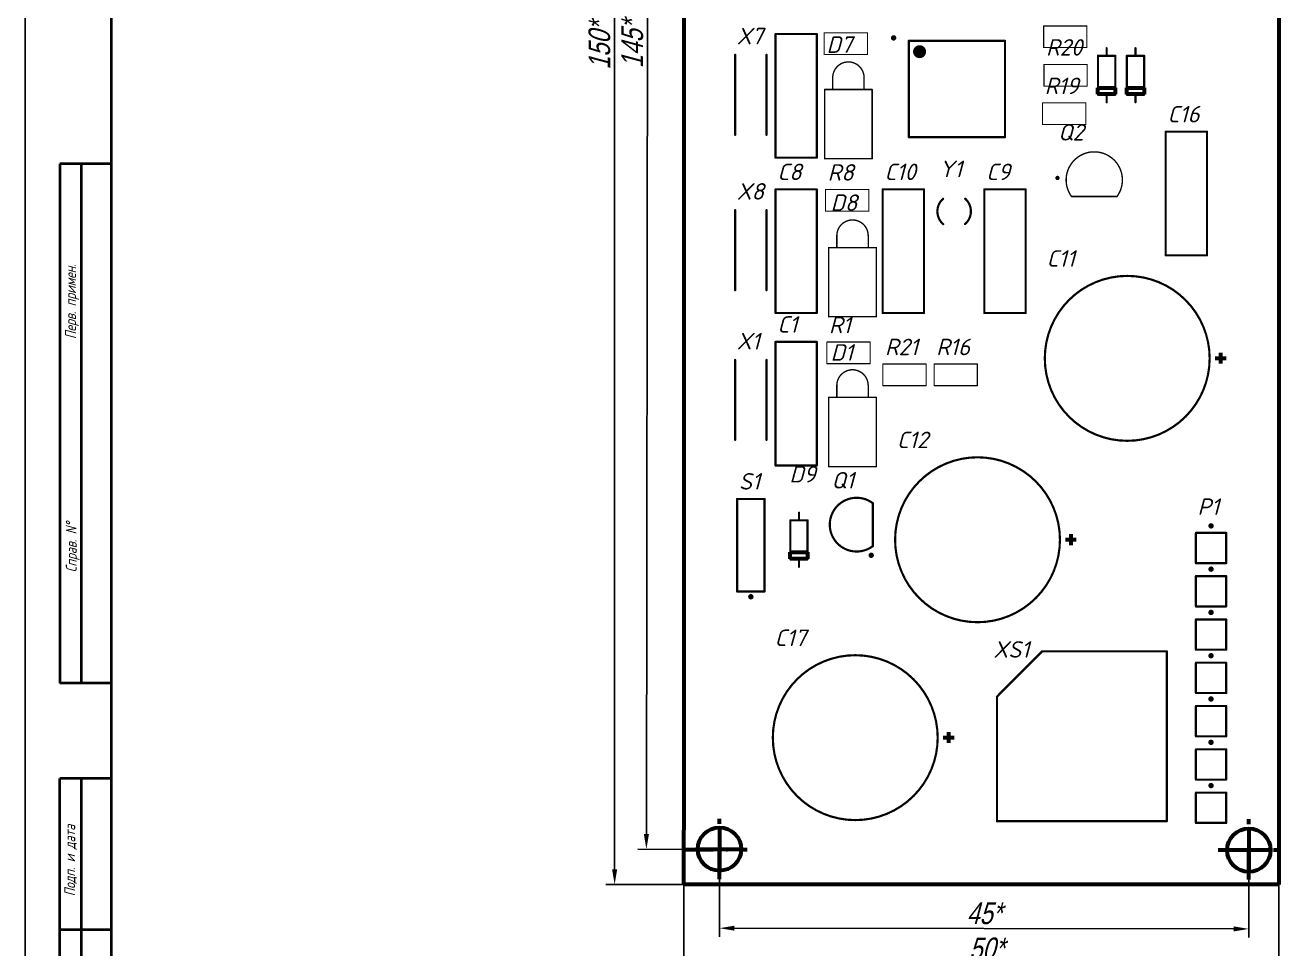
# Model space of a CAD drawing. Header units: millimetres. Extents: x 0 to 8800, y -367 to 2333.
# Drawn here: x 7093.9 to 7384.2, y 1849.2 to 2062.6 of the extents above; entities that cross this region are included whole.
import ezdxf

# ---------------------------------------------------------------- set-up
doc = ezdxf.new("R2010")
doc.units = ezdxf.units.MM
doc.header["$LTSCALE"] = 0.5
doc.linetypes.add('штрихпунктирная', pattern=[25.4, 12.7, -6.35, 0, -6.35])
doc.layers.get('0').update_dxf_attribs({"lineweight": 60})
doc.layers.get('Defpoints').update_dxf_attribs({"color": 5})
doc.layers.add('3-размеры', color=6, linetype='Continuous')
doc.layers.add('KONTUR', color=7, linetype='Continuous')
doc.layers.add('Основная', color=7, linetype='Continuous', lineweight=40)
doc.layers.add('текст', color=7, linetype='Continuous', lineweight=30)
doc.styles.add('ESKD', font='standarteskd.shx', dxfattribs={"width": 0.8, "oblique": 15})
doc.styles.get("Standard").update_dxf_attribs({"font": 'isocpeui.ttf', "width": 0.9})
doc.styles.add('стиль1', font='romans.shx', dxfattribs={"width": 0.75, "oblique": 15, "height": 3.5})
doc.dimstyles.new('ISO-25', dxfattribs={"dimtxt": 3.5, "dimasz": 3.5, "dimexe": 2, "dimexo": 0, "dimgap": 1, "dimtad": 1, "dimtoh": 1, "dimdec": 0, "dimtxsty": 'Standard', "dimcen": 2.5, "dimadec": 0, "dimazin": 0, "dimtfac": 1, "dimtdec": 0, "dimtmove": 0, "dimatfit": 3, "dimldrblk": 'DOTSMALL', "dimfxl": 1, "dimarcsym": 0})

# ---------------------------------------------------------------- blocks, each defined once
blk = doc.blocks.new('*D163')
at = {"layer": '3-размеры', "color": 0, "lineweight": -2, "transparency": 16777216}
for p, q in [((7254.4, 1872.18), (7254.38, 1851.98)), ((7376.75, 1872.01), (7376.72, 1851.81)), ((7257.88, 1853.98), (7373.23, 1853.82))]:
    blk.add_line(p, q, dxfattribs=at)
at = {"layer": '3-размеры', "color": 0, "transparency": 16777216}
for points in [[(7257.88, 1854.56), (7257.88, 1853.4), (7254.38, 1853.98)], [(7373.23, 1854.4), (7373.23, 1853.23), (7376.73, 1853.81)]]:
    blk.add_solid(points, dxfattribs=at)
at = {"layer": 'Defpoints', "color": 0, "transparency": 16777216}
for p in [(7254.4, 1872.18), (7376.75, 1872.01), (7376.73, 1853.81)]:
    blk.add_point(p, dxfattribs=at)
at = {"layer": '3-размеры', "color": 0, "lineweight": 30, "transparency": 16777216, "insert": (7315.56, 1857.4), "char_height": 5, "attachment_point": 5, "rotation": 359.9198, "style": 'ESKD'}
blk.add_mtext('45*', dxfattribs=at)
blk = doc.blocks.new('_DotSmall')
at = {"color": 0, "linetype": 'ByBlock', "const_width": 0.5}
blk.add_lwpolyline([(-0.0625, 0, 1), (0.0625, 0, 1)], format="xyb", close=True, dxfattribs=at)
blk = doc.blocks.new('*D164')
at = {"layer": '3-размеры', "color": 0, "lineweight": -2, "transparency": 16777216}
for p, q in [((7246.16, 1864.09), (7246.16, 1843.78)), ((7383.66, 1864.09), (7383.66, 1843.78)), ((7249.66, 1845.78), (7380.16, 1845.78))]:
    blk.add_line(p, q, dxfattribs=at)
at = {"layer": '3-размеры', "color": 0, "transparency": 16777216}
for points in [[(7249.66, 1846.36), (7249.66, 1845.19), (7246.16, 1845.78)], [(7380.16, 1846.36), (7380.16, 1845.19), (7383.66, 1845.78)]]:
    blk.add_solid(points, dxfattribs=at)
at = {"layer": 'Defpoints', "color": 0, "transparency": 16777216}
for p in [(7246.16, 1864.09), (7383.66, 1864.09), (7383.66, 1845.78)]:
    blk.add_point(p, dxfattribs=at)
at = {"layer": '3-размеры', "color": 0, "lineweight": 30, "transparency": 16777216, "insert": (7316.16, 1849.28), "char_height": 5, "attachment_point": 5, "style": 'ESKD'}
blk.add_mtext('50*', dxfattribs=at)
blk = doc.blocks.new('*D165')
at = {"layer": '3-размеры', "color": 0, "lineweight": -2, "transparency": 16777216}
for p, q in [((7254.93, 2244.12), (7236.04, 2244.15)), ((7237.51, 1875.71), (7238.03, 2240.65)), ((7254.4, 1872.18), (7235.51, 1872.21))]:
    blk.add_line(p, q, dxfattribs=at)
at = {"layer": '3-размеры', "color": 0, "transparency": 16777216}
for points in [[(7237.45, 2240.65), (7238.61, 2240.65), (7238.04, 2244.15)], [(7236.93, 1875.71), (7238.1, 1875.71), (7237.51, 1872.21)]]:
    blk.add_solid(points, dxfattribs=at)
at = {"layer": 'Defpoints', "color": 0, "transparency": 16777216}
for p in [(7238.04, 2244.15), (7254.93, 2244.12), (7254.4, 1872.18)]:
    blk.add_point(p, dxfattribs=at)
at = {"layer": '3-размеры', "color": 0, "lineweight": 30, "transparency": 16777216, "insert": (7234.27, 2058.18), "char_height": 5, "attachment_point": 5, "rotation": 89.919, "style": 'ESKD'}
blk.add_mtext('145*', dxfattribs=at)
blk = doc.blocks.new('*D166')
at = {"layer": '3-размеры', "color": 0, "lineweight": -2, "transparency": 16777216}
for p, q in [((7246.16, 2251.59), (7228.18, 2251.59)), ((7230.18, 1867.59), (7230.18, 2248.09)), ((7246.16, 1864.09), (7228.18, 1864.09))]:
    blk.add_line(p, q, dxfattribs=at)
at = {"layer": '3-размеры', "color": 0, "transparency": 16777216}
for points in [[(7229.59, 2248.09), (7230.76, 2248.09), (7230.18, 2251.59)], [(7229.59, 1867.59), (7230.76, 1867.59), (7230.18, 1864.09)]]:
    blk.add_solid(points, dxfattribs=at)
at = {"layer": 'Defpoints', "color": 0, "transparency": 16777216}
for p in [(7230.18, 2251.59), (7246.16, 2251.59), (7246.16, 1864.09)]:
    blk.add_point(p, dxfattribs=at)
at = {"layer": '3-размеры', "color": 0, "lineweight": 30, "transparency": 16777216, "insert": (7226.68, 2057.84), "char_height": 5, "attachment_point": 5, "rotation": 90, "style": 'ESKD'}
blk.add_mtext('150*', dxfattribs=at)

msp = doc.modelspace()

# ---------------------------------------------------------------- linework, layer by layer
for p, q in [((7246.16, 2251.59), (7246.16, 1876.59)), ((7383.66, 2251.59), (7383.66, 1864.09)), ((7341.89, 2046.65), (7341.89, 2048.16)), ((7341.89, 2048.16), (7345.89, 2048.16)), ((7345.89, 2046.65), (7341.89, 2046.65)), ((7345.89, 2048.16), (7345.89, 2046.65)), ((7348.56, 2046.65), (7348.56, 2048.16)), ((7348.56, 2048.16), (7352.56, 2048.16)), ((7352.56, 2046.65), (7348.56, 2046.65)), ((7352.56, 2048.16), (7352.56, 2046.65)), ((7368.98, 1985.66), (7371.48, 1985.66)), ((7370.23, 1986.91), (7370.23, 1984.41)), ((7335.62, 1945), (7335.62, 1942.5)), ((7334.38, 1943.75), (7336.87, 1943.75)), ((7270.77, 1939.34), (7270.77, 1940.84)), ((7270.77, 1940.84), (7274.77, 1940.84)), ((7274.77, 1939.34), (7270.77, 1939.34)), ((7274.77, 1940.84), (7274.77, 1939.34)), ((7307.37, 1899.28), (7307.37, 1896.78)), ((7306.12, 1898.03), (7308.62, 1898.03)), ((7246.16, 1864.09), (7246.16, 1876.59)), ((7383.66, 1864.09), (7246.16, 1864.09))]:
    msp.add_line(p, q)
at = {"linetype": 'штрихпунктирная'}
for p, q in [((7254.4, 1865.32), (7254.4, 1879.24)), ((7376.77, 1865.22), (7376.77, 1879.14)), ((7246.58, 1872.18), (7260.8, 1872.18)), ((7369.66, 1872.08), (7383.88, 1872.08))]:
    msp.add_line(p, q, dxfattribs=at)
at = {"color": 0}
for p, q in [((7254.4, 1877.26), (7254.4, 1867.26)), ((7376.77, 1877.01), (7376.77, 1867.01)), ((7259.41, 1872.18), (7249.41, 1872.19)), ((7371.75, 1872.08), (7381.75, 1872.08))]:
    msp.add_line(p, q, dxfattribs=at)
for points, const_width in [([(7246.16, 1864.09), (7246.16, 2251.59)], 0.5), ([(7383.91, 1864.09), (7383.91, 2251.59)], 0.5), ([(7267.37, 2060.56), (7276.9, 2060.56)], 0.5), ([(7267.37, 2031.98), (7267.37, 2060.56)], 0.5), ([(7276.9, 2031.98), (7276.9, 2060.56)], 0.5), ([(7278.61, 2055.83), (7278.61, 2060.83)], 0.25), ([(7278.61, 2060.83), (7288.61, 2060.83)], 0.25), ([(7288.61, 2055.83), (7288.61, 2060.83)], 0.25), ([(7329.33, 2057.42), (7329.33, 2062.42)], 0.25), ([(7329.33, 2062.42), (7339.33, 2062.42)], 0.25), ([(7339.33, 2057.42), (7339.33, 2062.42)], 0.25), ([(7298.16, 2058.98), (7320.41, 2058.98)], 0.5), ([(7298.16, 2036.73), (7298.16, 2058.98)], 0.5), ([(7320.41, 2036.73), (7320.41, 2058.98)], 0.5), ([(7258.03, 2037.26), (7258.03, 2055.76)], 0.5), ([(7258.27, 2051.76), (7258.27, 2055.76)], 0.025), ([(7265.28, 2037.26), (7265.28, 2055.76)], 0.5), ([(7265.04, 2051.76), (7265.04, 2055.76)], 0.025), ([(7278.61, 2055.83), (7288.61, 2055.83)], 0.25), ([(7329.33, 2057.42), (7339.33, 2057.42)], 0.25), ([(7341.89, 2055.53), (7343.89, 2055.53)], 0.5), ([(7341.89, 2046.53), (7341.89, 2055.53)], 0.5), ([(7343.89, 2055.53), (7343.89, 2057.28)], 0.5), ([(7343.89, 2055.53), (7345.89, 2055.53)], 0.5), ([(7345.89, 2046.53), (7345.89, 2055.53)], 0.5), ([(7348.56, 2055.53), (7350.56, 2055.53)], 0.5), ([(7348.56, 2046.53), (7348.56, 2055.53)], 0.5), ([(7350.56, 2055.53), (7350.56, 2057.28)], 0.5), ([(7350.56, 2055.53), (7352.56, 2055.53)], 0.5), ([(7352.56, 2046.53), (7352.56, 2055.53)], 0.5), ([(7329.41, 2048.53), (7329.41, 2053.53)], 0.25), ([(7329.41, 2053.53), (7339.41, 2053.53)], 0.25), ([(7339.41, 2048.53), (7339.41, 2053.53)], 0.25), ([(7258.03, 2051.76), (7258.27, 2051.76)], 0.025), ([(7265.04, 2051.76), (7265.28, 2051.76)], 0.025), ([(7280.58, 2047.74), (7280.58, 2050.49)], 0.318), ([(7287.83, 2047.74), (7287.83, 2050.49)], 0.318), ([(7278.7, 2031.74), (7278.7, 2047.74)], 0.318), ([(7278.7, 2047.74), (7289.7, 2047.74)], 0.318), ([(7289.7, 2031.74), (7289.7, 2047.74)], 0.318), ([(7329.41, 2048.53), (7339.41, 2048.53)], 0.25), ([(7341.89, 2046.53), (7343.89, 2046.53)], 0.5), ([(7343.89, 2044.78), (7343.89, 2046.53)], 0.5), ([(7343.89, 2046.53), (7345.89, 2046.53)], 0.5), ([(7348.56, 2046.53), (7350.56, 2046.53)], 0.5), ([(7350.56, 2044.78), (7350.56, 2046.53)], 0.5), ([(7350.56, 2046.53), (7352.56, 2046.53)], 0.5), ([(7329.09, 2039.64), (7329.09, 2044.64)], 0.25), ([(7329.09, 2044.64), (7339.09, 2044.64)], 0.25), ([(7339.09, 2039.64), (7339.09, 2044.64)], 0.25), ([(7329.09, 2039.64), (7339.09, 2039.64)], 0.25), ([(7357.54, 2038.01), (7367.07, 2038.01)], 0.5), ([(7357.54, 2009.44), (7357.54, 2038.01)], 0.5), ([(7367.07, 2009.44), (7367.07, 2038.01)], 0.5), ([(7298.16, 2036.73), (7320.41, 2036.73)], 0.5), ([(7267.37, 2031.98), (7276.9, 2031.98)], 0.5), ([(7278.7, 2031.74), (7289.7, 2031.74)], 0.318), ([(7267.37, 2024.68), (7276.9, 2024.68)], 0.5), ([(7267.37, 1996.1), (7267.37, 2024.68)], 0.5), ([(7276.9, 1996.1), (7276.9, 2024.68)], 0.5), ([(7278.92, 2019.64), (7278.92, 2024.64)], 0.25), ([(7278.92, 2024.64), (7288.92, 2024.64)], 0.25), ([(7288.92, 2019.64), (7288.92, 2024.64)], 0.25), ([(7292.14, 2024.68), (7301.66, 2024.68)], 0.5), ([(7292.14, 1996.1), (7292.14, 2024.68)], 0.5), ([(7301.66, 1996.1), (7301.66, 2024.68)], 0.5), ([(7315.63, 2024.68), (7325.16, 2024.68)], 0.5), ([(7315.63, 1996.1), (7315.63, 2024.68)], 0.5), ([(7325.16, 1996.1), (7325.16, 2024.68)], 0.5), ([(7335.78, 2023.02), (7346.29, 2023.02)], 0.318), ([(7258.03, 2001.39), (7258.03, 2019.89)], 0.5), ([(7265.28, 2001.39), (7265.28, 2019.89)], 0.5), ([(7258.27, 2015.89), (7258.27, 2019.89)], 0.025), ([(7265.04, 2015.89), (7265.04, 2019.89)], 0.025), ([(7278.92, 2019.64), (7288.92, 2019.64)], 0.25), ([(7258.03, 2015.89), (7258.27, 2015.89)], 0.025), ([(7265.04, 2015.89), (7265.28, 2015.89)], 0.025), ([(7279.65, 1995.23), (7279.65, 2011.23)], 0.318), ([(7279.65, 2011.23), (7290.65, 2011.23)], 0.318), ([(7281.53, 2011.23), (7281.53, 2013.98)], 0.318), ([(7288.78, 2011.23), (7288.78, 2013.98)], 0.318), ([(7290.65, 1995.23), (7290.65, 2011.23)], 0.318), ([(7357.54, 2009.44), (7367.07, 2009.44)], 0.5), ([(7267.37, 1996.1), (7276.9, 1996.1)], 0.5), ([(7279.65, 1995.23), (7290.65, 1995.23)], 0.318), ([(7292.14, 1996.1), (7301.66, 1996.1)], 0.5), ([(7315.63, 1996.1), (7325.16, 1996.1)], 0.5), ([(7267.37, 1960.86), (7267.37, 1989.44)], 0.5), ([(7267.37, 1989.44), (7276.9, 1989.44)], 0.5), ([(7276.9, 1960.86), (7276.9, 1989.44)], 0.5), ([(7279.24, 1984.4), (7279.24, 1989.4)], 0.25), ([(7279.24, 1989.4), (7289.24, 1989.4)], 0.25), ([(7289.24, 1984.4), (7289.24, 1989.4)], 0.25), ([(7258.03, 1966.78), (7258.03, 1985.28)], 0.5), ([(7258.27, 1981.28), (7258.27, 1985.28)], 0.025), ([(7265.28, 1966.78), (7265.28, 1985.28)], 0.5), ([(7265.04, 1981.28), (7265.04, 1985.28)], 0.025), ([(7279.24, 1984.4), (7289.24, 1984.4)], 0.25), ([(7292.18, 1979.32), (7292.18, 1984.32)], 0.25), ([(7292.18, 1984.32), (7302.18, 1984.32)], 0.25), ([(7302.18, 1979.32), (7302.18, 1984.32)], 0.25), ([(7304.01, 1979.32), (7304.01, 1984.32)], 0.25), ([(7304.01, 1984.32), (7314.01, 1984.32)], 0.25), ([(7314.01, 1979.32), (7314.01, 1984.32)], 0.25), ([(7258.03, 1981.28), (7258.27, 1981.28)], 0.025), ([(7265.04, 1981.28), (7265.28, 1981.28)], 0.025), ([(7281.53, 1976.62), (7281.53, 1979.37)], 0.318), ([(7288.78, 1976.62), (7288.78, 1979.37)], 0.318), ([(7292.18, 1979.32), (7302.18, 1979.32)], 0.25), ([(7304.01, 1979.32), (7314.01, 1979.32)], 0.25), ([(7279.65, 1960.62), (7279.65, 1976.62)], 0.318), ([(7279.65, 1976.62), (7290.65, 1976.62)], 0.318), ([(7290.65, 1960.62), (7290.65, 1976.62)], 0.318), ([(7267.37, 1960.86), (7276.9, 1960.86)], 0.5), ([(7279.65, 1960.62), (7290.65, 1960.62)], 0.318), ([(7258.48, 1931.75), (7258.48, 1953.15)], 0.5), ([(7258.48, 1953.15), (7264.83, 1953.15)], 0.5), ([(7264.83, 1931.75), (7264.83, 1953.15)], 0.5), ([(7289.86, 1942.26), (7289.86, 1952.16)], 0.5), ([(7270.77, 1948.22), (7272.77, 1948.22)], 0.5), ([(7270.77, 1939.22), (7270.77, 1948.22)], 0.5), ([(7272.77, 1948.22), (7272.77, 1949.97)], 0.5), ([(7272.77, 1948.22), (7274.77, 1948.22)], 0.5), ([(7274.77, 1939.22), (7274.77, 1948.22)], 0.5), ([(7364.52, 1938.31), (7364.52, 1945.31)], 0.5), ([(7364.52, 1945.31), (7371.52, 1945.31)], 0.5), ([(7371.52, 1938.31), (7371.52, 1945.31)], 0.5), ([(7270.77, 1939.22), (7272.77, 1939.22)], 0.5), ([(7272.77, 1937.47), (7272.77, 1939.22)], 0.5), ([(7272.77, 1939.22), (7274.77, 1939.22)], 0.5), ([(7364.52, 1938.31), (7371.52, 1938.31)], 0.5), ([(7364.52, 1935.31), (7371.52, 1935.31)], 0.5), ([(7364.52, 1928.31), (7364.52, 1935.31)], 0.5), ([(7371.52, 1928.31), (7371.52, 1935.31)], 0.5), ([(7258.48, 1931.75), (7264.83, 1931.75)], 0.5), ([(7364.52, 1928.31), (7371.52, 1928.31)], 0.5), ([(7364.52, 1925.31), (7371.52, 1925.31)], 0.5), ([(7364.52, 1918.31), (7364.52, 1925.31)], 0.5), ([(7371.52, 1918.31), (7371.52, 1925.31)], 0.5), ([(7364.52, 1918.31), (7371.52, 1918.31)], 0.5), ([(7318.55, 1907.5), (7328.99, 1917.94)], 0.5), ([(7328.99, 1917.94), (7357.8, 1917.94)], 0.5), ([(7357.8, 1878.69), (7357.8, 1917.94)], 0.5), ([(7364.52, 1915.31), (7371.52, 1915.31)], 0.5), ([(7364.52, 1908.31), (7364.52, 1915.31)], 0.5), ([(7371.52, 1908.31), (7371.52, 1915.31)], 0.5), ([(7318.55, 1878.69), (7318.55, 1907.5)], 0.5), ([(7364.52, 1908.31), (7371.52, 1908.31)], 0.5), ([(7364.52, 1905.31), (7371.52, 1905.31)], 0.5), ([(7364.52, 1898.31), (7364.52, 1905.31)], 0.5), ([(7371.52, 1898.31), (7371.52, 1905.31)], 0.5), ([(7364.52, 1898.31), (7371.52, 1898.31)], 0.5), ([(7364.52, 1895.31), (7371.52, 1895.31)], 0.5), ([(7364.52, 1888.31), (7364.52, 1895.31)], 0.5), ([(7371.52, 1888.31), (7371.52, 1895.31)], 0.5), ([(7364.52, 1888.31), (7371.52, 1888.31)], 0.5), ([(7364.52, 1885.31), (7371.52, 1885.31)], 0.5), ([(7364.52, 1878.31), (7364.52, 1885.31)], 0.5), ([(7371.52, 1878.31), (7371.52, 1885.31)], 0.5), ([(7318.55, 1878.69), (7357.8, 1878.69)], 0.5), ([(7364.52, 1878.31), (7371.52, 1878.31)], 0.5), ([(7246.16, 1864.09), (7383.66, 1864.09)], 0.5)]:
    msp.add_lwpolyline(points, dxfattribs=dict(const_width=const_width))
for points, const_width in [([(7267.37, 2060.43, 1), (7267.37, 2060.68, 1)], 0.25), ([(7267.37, 2060.43, 1), (7267.37, 2060.68, 1)], 0.25), ([(7276.9, 2060.43, 1), (7276.9, 2060.68, 1)], 0.25), ([(7276.9, 2060.43, 1), (7276.9, 2060.68, 1)], 0.25), ([(7278.54, 2060.83, 1), (7278.67, 2060.83, 1)], 0.125), ([(7278.54, 2060.83, 1), (7278.67, 2060.83, 1)], 0.125), ([(7288.54, 2060.83, 1), (7288.67, 2060.83, 1)], 0.125), ([(7288.54, 2060.83, 1), (7288.67, 2060.83, 1)], 0.125), ([(7329.26, 2062.42, 1), (7329.39, 2062.42, 1)], 0.125), ([(7329.26, 2062.42, 1), (7329.39, 2062.42, 1)], 0.125), ([(7339.26, 2062.42, 1), (7339.39, 2062.42, 1)], 0.125), ([(7339.26, 2062.42, 1), (7339.39, 2062.42, 1)], 0.125), ([(7294.97, 2059.67, 1), (7294.35, 2059.67, 1)], 0.625), ([(7294.19, 2059.67, 1), (7294.5, 2059.67, 1)], 0.312), ([(7294.81, 2059.67, 1), (7295.13, 2059.67, 1)], 0.312), ([(7298.03, 2058.98, 1), (7298.28, 2058.98, 1)], 0.25), ([(7298.03, 2058.98, 1), (7298.28, 2058.98, 1)], 0.25), ([(7301.41, 2056.48, 1), (7299.91, 2056.48, 1)], 1.5), ([(7320.28, 2058.98, 1), (7320.53, 2058.98, 1)], 0.25), ([(7320.28, 2058.98, 1), (7320.53, 2058.98, 1)], 0.25), ([(7258.03, 2055.64, 1), (7258.03, 2055.89, 1)], 0.25), ([(7258.27, 2055.76, 1), (7258.27, 2055.77, 1)], 0.0125), ([(7265.28, 2055.64, 1), (7265.28, 2055.89, 1)], 0.25), ([(7265.04, 2055.76, 1), (7265.04, 2055.77, 1)], 0.0125), ([(7278.54, 2055.83, 1), (7278.67, 2055.83, 1)], 0.125), ([(7278.54, 2055.83, 1), (7278.67, 2055.83, 1)], 0.125), ([(7288.54, 2055.83, 1), (7288.67, 2055.83, 1)], 0.125), ([(7288.54, 2055.83, 1), (7288.67, 2055.83, 1)], 0.125), ([(7299.53, 2056.48, 1), (7300.28, 2056.48, 1)], 0.75), ([(7301.03, 2056.48, 1), (7301.78, 2056.48, 1)], 0.75), ([(7329.26, 2057.42, 1), (7329.39, 2057.42, 1)], 0.125), ([(7329.26, 2057.42, 1), (7329.39, 2057.42, 1)], 0.125), ([(7339.26, 2057.42, 1), (7339.39, 2057.42, 1)], 0.125), ([(7339.26, 2057.42, 1), (7339.39, 2057.42, 1)], 0.125), ([(7341.89, 2055.41, 1), (7341.89, 2055.66, 1)], 0.25), ([(7341.89, 2055.41, 1), (7341.89, 2055.66, 1)], 0.25), ([(7343.89, 2057.16, 1), (7343.89, 2057.41, 1)], 0.25), ([(7343.89, 2055.41, 1), (7343.89, 2055.66, 1)], 0.25), ([(7343.89, 2055.41, 1), (7343.89, 2055.66, 1)], 0.25), ([(7343.89, 2055.41, 1), (7343.89, 2055.66, 1)], 0.25), ([(7345.89, 2055.41, 1), (7345.89, 2055.66, 1)], 0.25), ([(7345.89, 2055.41, 1), (7345.89, 2055.66, 1)], 0.25), ([(7348.56, 2055.41, 1), (7348.56, 2055.66, 1)], 0.25), ([(7348.56, 2055.41, 1), (7348.56, 2055.66, 1)], 0.25), ([(7350.56, 2057.16, 1), (7350.56, 2057.41, 1)], 0.25), ([(7350.56, 2055.41, 1), (7350.56, 2055.66, 1)], 0.25), ([(7350.56, 2055.41, 1), (7350.56, 2055.66, 1)], 0.25), ([(7350.56, 2055.41, 1), (7350.56, 2055.66, 1)], 0.25), ([(7352.56, 2055.41, 1), (7352.56, 2055.66, 1)], 0.25), ([(7352.56, 2055.41, 1), (7352.56, 2055.66, 1)], 0.25), ([(7329.34, 2053.53, 1), (7329.47, 2053.53, 1)], 0.125), ([(7329.34, 2053.53, 1), (7329.47, 2053.53, 1)], 0.125), ([(7339.34, 2053.53, 1), (7339.47, 2053.53, 1)], 0.125), ([(7339.34, 2053.53, 1), (7339.47, 2053.53, 1)], 0.125), ([(7258.03, 2051.76, 1), (7258.03, 2051.77, 1)], 0.0125), ([(7258.27, 2051.76, 1), (7258.27, 2051.77, 1)], 0.0125), ([(7258.27, 2051.76, 1), (7258.27, 2051.77, 1)], 0.0125), ([(7265.04, 2051.76, 1), (7265.04, 2051.77, 1)], 0.0125), ([(7265.04, 2051.76, 1), (7265.04, 2051.77, 1)], 0.0125), ([(7265.28, 2051.76, 1), (7265.28, 2051.77, 1)], 0.0125), ([(7280.58, 2050.41, 1), (7280.58, 2050.57, 1)], 0.159), ([(7280.58, 2050.41, 1), (7280.58, 2050.57, 1)], 0.159), ([(7287.83, 2050.41, 1), (7287.83, 2050.57, 1)], 0.159), ([(7287.83, 2050.41, 1), (7287.83, 2050.57, 1)], 0.159), ([(7278.7, 2047.66, 1), (7278.7, 2047.82, 1)], 0.159), ([(7278.7, 2047.66, 1), (7278.7, 2047.82, 1)], 0.159), ([(7280.58, 2047.66, 1), (7280.58, 2047.82, 1)], 0.159), ([(7287.83, 2047.66, 1), (7287.83, 2047.82, 1)], 0.159), ([(7289.7, 2047.66, 1), (7289.7, 2047.82, 1)], 0.159), ([(7289.7, 2047.66, 1), (7289.7, 2047.82, 1)], 0.159), ([(7329.34, 2048.53, 1), (7329.47, 2048.53, 1)], 0.125), ([(7329.34, 2048.53, 1), (7329.47, 2048.53, 1)], 0.125), ([(7339.34, 2048.53, 1), (7339.47, 2048.53, 1)], 0.125), ([(7339.34, 2048.53, 1), (7339.47, 2048.53, 1)], 0.125), ([(7341.89, 2046.41, 1), (7341.89, 2046.66, 1)], 0.25), ([(7341.89, 2046.41, 1), (7341.89, 2046.66, 1)], 0.25), ([(7343.89, 2046.41, 1), (7343.89, 2046.66, 1)], 0.25), ([(7343.89, 2046.41, 1), (7343.89, 2046.66, 1)], 0.25), ([(7343.89, 2046.41, 1), (7343.89, 2046.66, 1)], 0.25), ([(7345.89, 2046.41, 1), (7345.89, 2046.66, 1)], 0.25), ([(7345.89, 2046.41, 1), (7345.89, 2046.66, 1)], 0.25), ([(7348.56, 2046.41, 1), (7348.56, 2046.66, 1)], 0.25), ([(7348.56, 2046.41, 1), (7348.56, 2046.66, 1)], 0.25), ([(7350.56, 2046.41, 1), (7350.56, 2046.66, 1)], 0.25), ([(7350.56, 2046.41, 1), (7350.56, 2046.66, 1)], 0.25), ([(7350.56, 2046.41, 1), (7350.56, 2046.66, 1)], 0.25), ([(7352.56, 2046.41, 1), (7352.56, 2046.66, 1)], 0.25), ([(7352.56, 2046.41, 1), (7352.56, 2046.66, 1)], 0.25), ([(7329.03, 2044.64, 1), (7329.15, 2044.64, 1)], 0.125), ([(7329.03, 2044.64, 1), (7329.15, 2044.64, 1)], 0.125), ([(7339.03, 2044.64, 1), (7339.15, 2044.64, 1)], 0.125), ([(7339.03, 2044.64, 1), (7339.15, 2044.64, 1)], 0.125), ([(7343.89, 2044.66, 1), (7343.89, 2044.91, 1)], 0.25), ([(7350.56, 2044.66, 1), (7350.56, 2044.91, 1)], 0.25), ([(7258.03, 2037.14, 1), (7258.03, 2037.39, 1)], 0.25), ([(7265.28, 2037.14, 1), (7265.28, 2037.39, 1)], 0.25), ([(7329.03, 2039.64, 1), (7329.15, 2039.64, 1)], 0.125), ([(7329.03, 2039.64, 1), (7329.15, 2039.64, 1)], 0.125), ([(7339.03, 2039.64, 1), (7339.15, 2039.64, 1)], 0.125), ([(7339.03, 2039.64, 1), (7339.15, 2039.64, 1)], 0.125), ([(7357.54, 2037.89, 1), (7357.54, 2038.14, 1)], 0.25), ([(7357.54, 2037.89, 1), (7357.54, 2038.14, 1)], 0.25), ([(7367.07, 2037.89, 1), (7367.07, 2038.14, 1)], 0.25), ([(7367.07, 2037.89, 1), (7367.07, 2038.14, 1)], 0.25), ([(7298.03, 2036.73, 1), (7298.28, 2036.73, 1)], 0.25), ([(7298.03, 2036.73, 1), (7298.28, 2036.73, 1)], 0.25), ([(7320.28, 2036.73, 1), (7320.53, 2036.73, 1)], 0.25), ([(7320.28, 2036.73, 1), (7320.53, 2036.73, 1)], 0.25), ([(7267.37, 2031.86, 1), (7267.37, 2032.11, 1)], 0.25), ([(7267.37, 2031.86, 1), (7267.37, 2032.11, 1)], 0.25), ([(7276.9, 2031.86, 1), (7276.9, 2032.11, 1)], 0.25), ([(7276.9, 2031.86, 1), (7276.9, 2032.11, 1)], 0.25), ([(7278.7, 2031.66, 1), (7278.7, 2031.82, 1)], 0.159), ([(7278.7, 2031.66, 1), (7278.7, 2031.82, 1)], 0.159), ([(7289.7, 2031.66, 1), (7289.7, 2031.82, 1)], 0.159), ([(7289.7, 2031.66, 1), (7289.7, 2031.82, 1)], 0.159), ([(7332.78, 2027.31, 1), (7332.28, 2027.31, 1)], 0.5), ([(7332.16, 2027.31, 1), (7332.41, 2027.31, 1)], 0.25), ([(7332.66, 2027.31, 1), (7332.91, 2027.31, 1)], 0.25), ([(7267.37, 2024.55, 1), (7267.37, 2024.8, 1)], 0.25), ([(7267.37, 2024.55, 1), (7267.37, 2024.8, 1)], 0.25), ([(7276.9, 2024.55, 1), (7276.9, 2024.8, 1)], 0.25), ([(7276.9, 2024.55, 1), (7276.9, 2024.8, 1)], 0.25), ([(7278.86, 2024.64, 1), (7278.99, 2024.64, 1)], 0.125), ([(7278.86, 2024.64, 1), (7278.99, 2024.64, 1)], 0.125), ([(7288.86, 2024.64, 1), (7288.99, 2024.64, 1)], 0.125), ([(7288.86, 2024.64, 1), (7288.99, 2024.64, 1)], 0.125), ([(7292.14, 2024.55, 1), (7292.14, 2024.8, 1)], 0.25), ([(7292.14, 2024.55, 1), (7292.14, 2024.8, 1)], 0.25), ([(7301.66, 2024.55, 1), (7301.66, 2024.8, 1)], 0.25), ([(7301.66, 2024.55, 1), (7301.66, 2024.8, 1)], 0.25), ([(7315.63, 2024.55, 1), (7315.63, 2024.8, 1)], 0.25), ([(7315.63, 2024.55, 1), (7315.63, 2024.8, 1)], 0.25), ([(7325.16, 2024.55, 1), (7325.16, 2024.8, 1)], 0.25), ([(7325.16, 2024.55, 1), (7325.16, 2024.8, 1)], 0.25), ([(7335.7, 2023.02, 1), (7335.86, 2023.02, 1)], 0.159), ([(7335.69, 2023.02, 1), (7335.85, 2023.02, 1)], 0.159), ([(7346.21, 2023.02, 1), (7346.37, 2023.02, 1)], 0.159), ([(7346.21, 2023.02, 1), (7346.37, 2023.02, 1)], 0.159), ([(7258.03, 2019.76, 1), (7258.03, 2020.01, 1)], 0.25), ([(7265.28, 2019.76, 1), (7265.28, 2020.01, 1)], 0.25), ([(7305.97, 2022.49, 1), (7306.22, 2022.49, 1)], 0.25), ([(7311.08, 2022.51, 1), (7311.33, 2022.51, 1)], 0.25), ([(7258.27, 2019.88, 1), (7258.27, 2019.89, 1)], 0.0125), ([(7265.04, 2019.88, 1), (7265.04, 2019.89, 1)], 0.0125), ([(7278.86, 2019.64, 1), (7278.99, 2019.64, 1)], 0.125), ([(7278.86, 2019.64, 1), (7278.99, 2019.64, 1)], 0.125), ([(7288.86, 2019.64, 1), (7288.99, 2019.64, 1)], 0.125), ([(7288.86, 2019.64, 1), (7288.99, 2019.64, 1)], 0.125), ([(7258.03, 2015.88, 1), (7258.03, 2015.89, 1)], 0.0125), ([(7258.27, 2015.88, 1), (7258.27, 2015.89, 1)], 0.0125), ([(7258.27, 2015.88, 1), (7258.27, 2015.89, 1)], 0.0125), ([(7265.04, 2015.88, 1), (7265.04, 2015.89, 1)], 0.0125), ([(7265.04, 2015.88, 1), (7265.04, 2015.89, 1)], 0.0125), ([(7265.28, 2015.88, 1), (7265.28, 2015.89, 1)], 0.0125), ([(7306.01, 2016.63, 1), (7306.26, 2016.63, 1)], 0.25), ([(7311.04, 2016.65, 1), (7311.29, 2016.65, 1)], 0.25), ([(7279.65, 2011.15, 1), (7279.65, 2011.31, 1)], 0.159), ([(7279.65, 2011.15, 1), (7279.65, 2011.31, 1)], 0.159), ([(7281.53, 2013.9, 1), (7281.53, 2014.06, 1)], 0.159), ([(7281.53, 2013.9, 1), (7281.53, 2014.06, 1)], 0.159), ([(7281.53, 2011.15, 1), (7281.53, 2011.31, 1)], 0.159), ([(7288.78, 2013.9, 1), (7288.78, 2014.06, 1)], 0.159), ([(7288.78, 2013.9, 1), (7288.78, 2014.06, 1)], 0.159), ([(7288.78, 2011.15, 1), (7288.78, 2011.31, 1)], 0.159), ([(7290.65, 2011.15, 1), (7290.65, 2011.31, 1)], 0.159), ([(7290.65, 2011.15, 1), (7290.65, 2011.31, 1)], 0.159), ([(7357.54, 2009.31, 1), (7357.54, 2009.56, 1)], 0.25), ([(7357.54, 2009.31, 1), (7357.54, 2009.56, 1)], 0.25), ([(7367.07, 2009.31, 1), (7367.07, 2009.56, 1)], 0.25), ([(7367.07, 2009.31, 1), (7367.07, 2009.56, 1)], 0.25), ([(7367.7, 1985.63, 1), (7329.6, 1985.63, 1)], 0.5), ([(7258.03, 2001.26, 1), (7258.03, 2001.51, 1)], 0.25), ([(7265.28, 2001.26, 1), (7265.28, 2001.51, 1)], 0.25), ([(7267.37, 1995.98, 1), (7267.37, 1996.23, 1)], 0.25), ([(7267.37, 1995.98, 1), (7267.37, 1996.23, 1)], 0.25), ([(7276.9, 1995.98, 1), (7276.9, 1996.23, 1)], 0.25), ([(7276.9, 1995.98, 1), (7276.9, 1996.23, 1)], 0.25), ([(7279.65, 1995.15, 1), (7279.65, 1995.31, 1)], 0.159), ([(7279.65, 1995.15, 1), (7279.65, 1995.31, 1)], 0.159), ([(7290.65, 1995.15, 1), (7290.65, 1995.31, 1)], 0.159), ([(7290.65, 1995.15, 1), (7290.65, 1995.31, 1)], 0.159), ([(7292.14, 1995.98, 1), (7292.14, 1996.23, 1)], 0.25), ([(7292.14, 1995.98, 1), (7292.14, 1996.23, 1)], 0.25), ([(7301.66, 1995.98, 1), (7301.66, 1996.23, 1)], 0.25), ([(7301.66, 1995.98, 1), (7301.66, 1996.23, 1)], 0.25), ([(7315.63, 1995.98, 1), (7315.63, 1996.23, 1)], 0.25), ([(7315.63, 1995.98, 1), (7315.63, 1996.23, 1)], 0.25), ([(7325.16, 1995.98, 1), (7325.16, 1996.23, 1)], 0.25), ([(7325.16, 1995.98, 1), (7325.16, 1996.23, 1)], 0.25), ([(7267.37, 1989.31, 1), (7267.37, 1989.56, 1)], 0.25), ([(7267.37, 1989.31, 1), (7267.37, 1989.56, 1)], 0.25), ([(7276.9, 1989.31, 1), (7276.9, 1989.56, 1)], 0.25), ([(7276.9, 1989.31, 1), (7276.9, 1989.56, 1)], 0.25), ([(7279.18, 1989.4, 1), (7279.3, 1989.4, 1)], 0.125), ([(7279.18, 1989.4, 1), (7279.3, 1989.4, 1)], 0.125), ([(7289.18, 1989.4, 1), (7289.3, 1989.4, 1)], 0.125), ([(7289.18, 1989.4, 1), (7289.3, 1989.4, 1)], 0.125), ([(7258.03, 1985.15, 1), (7258.03, 1985.4, 1)], 0.25), ([(7258.27, 1985.27, 1), (7258.27, 1985.29, 1)], 0.0125), ([(7265.28, 1985.15, 1), (7265.28, 1985.4, 1)], 0.25), ([(7265.04, 1985.27, 1), (7265.04, 1985.29, 1)], 0.0125), ([(7329.48, 1985.63, 1), (7329.73, 1985.63, 1)], 0.25), ([(7367.58, 1985.63, 1), (7367.83, 1985.63, 1)], 0.25), ([(7279.18, 1984.4, 1), (7279.3, 1984.4, 1)], 0.125), ([(7279.18, 1984.4, 1), (7279.3, 1984.4, 1)], 0.125), ([(7289.18, 1984.4, 1), (7289.3, 1984.4, 1)], 0.125), ([(7289.18, 1984.4, 1), (7289.3, 1984.4, 1)], 0.125), ([(7292.12, 1984.32, 1), (7292.24, 1984.32, 1)], 0.125), ([(7292.12, 1984.32, 1), (7292.24, 1984.32, 1)], 0.125), ([(7302.12, 1984.32, 1), (7302.24, 1984.32, 1)], 0.125), ([(7302.12, 1984.32, 1), (7302.24, 1984.32, 1)], 0.125), ([(7303.94, 1984.32, 1), (7304.07, 1984.32, 1)], 0.125), ([(7303.94, 1984.32, 1), (7304.07, 1984.32, 1)], 0.125), ([(7313.94, 1984.32, 1), (7314.07, 1984.32, 1)], 0.125), ([(7313.94, 1984.32, 1), (7314.07, 1984.32, 1)], 0.125), ([(7258.03, 1981.27, 1), (7258.03, 1981.29, 1)], 0.0125), ([(7258.27, 1981.27, 1), (7258.27, 1981.29, 1)], 0.0125), ([(7258.27, 1981.27, 1), (7258.27, 1981.29, 1)], 0.0125), ([(7265.04, 1981.27, 1), (7265.04, 1981.29, 1)], 0.0125), ([(7265.04, 1981.27, 1), (7265.04, 1981.29, 1)], 0.0125), ([(7265.28, 1981.27, 1), (7265.28, 1981.29, 1)], 0.0125), ([(7281.53, 1979.29, 1), (7281.53, 1979.45, 1)], 0.159), ([(7281.53, 1979.29, 1), (7281.53, 1979.45, 1)], 0.159), ([(7288.78, 1979.29, 1), (7288.78, 1979.45, 1)], 0.159), ([(7288.78, 1979.29, 1), (7288.78, 1979.45, 1)], 0.159), ([(7292.12, 1979.32, 1), (7292.24, 1979.32, 1)], 0.125), ([(7292.12, 1979.32, 1), (7292.24, 1979.32, 1)], 0.125), ([(7302.12, 1979.32, 1), (7302.24, 1979.32, 1)], 0.125), ([(7302.12, 1979.32, 1), (7302.24, 1979.32, 1)], 0.125), ([(7303.94, 1979.32, 1), (7304.07, 1979.32, 1)], 0.125), ([(7303.94, 1979.32, 1), (7304.07, 1979.32, 1)], 0.125), ([(7313.94, 1979.32, 1), (7314.07, 1979.32, 1)], 0.125), ([(7313.94, 1979.32, 1), (7314.07, 1979.32, 1)], 0.125), ([(7279.65, 1976.54, 1), (7279.65, 1976.7, 1)], 0.159), ([(7279.65, 1976.54, 1), (7279.65, 1976.7, 1)], 0.159), ([(7281.53, 1976.54, 1), (7281.53, 1976.7, 1)], 0.159), ([(7288.78, 1976.54, 1), (7288.78, 1976.7, 1)], 0.159), ([(7290.65, 1976.54, 1), (7290.65, 1976.7, 1)], 0.159), ([(7290.65, 1976.54, 1), (7290.65, 1976.7, 1)], 0.159), ([(7258.03, 1966.65, 1), (7258.03, 1966.9, 1)], 0.25), ([(7265.28, 1966.65, 1), (7265.28, 1966.9, 1)], 0.25), ([(7333.1, 1943.72, 1), (7295, 1943.72, 1)], 0.5), ([(7267.37, 1960.74, 1), (7267.37, 1960.99, 1)], 0.25), ([(7267.37, 1960.74, 1), (7267.37, 1960.99, 1)], 0.25), ([(7276.9, 1960.74, 1), (7276.9, 1960.99, 1)], 0.25), ([(7276.9, 1960.74, 1), (7276.9, 1960.99, 1)], 0.25), ([(7279.65, 1960.54, 1), (7279.65, 1960.7, 1)], 0.159), ([(7279.65, 1960.54, 1), (7279.65, 1960.7, 1)], 0.159), ([(7290.65, 1960.54, 1), (7290.65, 1960.7, 1)], 0.159), ([(7290.65, 1960.54, 1), (7290.65, 1960.7, 1)], 0.159), ([(7258.48, 1953.02, 1), (7258.48, 1953.27, 1)], 0.25), ([(7258.48, 1953.02, 1), (7258.48, 1953.27, 1)], 0.25), ([(7264.83, 1953.02, 1), (7264.83, 1953.27, 1)], 0.25), ([(7264.83, 1953.02, 1), (7264.83, 1953.27, 1)], 0.25), ([(7289.73, 1952.16, 1), (7289.98, 1952.16, 1)], 0.25), ([(7289.73, 1952.16, 1), (7289.98, 1952.16, 1)], 0.25), ([(7270.77, 1948.09, 1), (7270.77, 1948.34, 1)], 0.25), ([(7270.77, 1948.09, 1), (7270.77, 1948.34, 1)], 0.25), ([(7272.77, 1949.84, 1), (7272.77, 1950.09, 1)], 0.25), ([(7272.77, 1948.09, 1), (7272.77, 1948.34, 1)], 0.25), ([(7272.77, 1948.09, 1), (7272.77, 1948.34, 1)], 0.25), ([(7272.77, 1948.09, 1), (7272.77, 1948.34, 1)], 0.25), ([(7274.77, 1948.09, 1), (7274.77, 1948.34, 1)], 0.25), ([(7274.77, 1948.09, 1), (7274.77, 1948.34, 1)], 0.25), ([(7368.33, 1946.93, 1), (7367.71, 1946.93, 1)], 0.625), ([(7364.4, 1945.31, 1), (7364.65, 1945.31, 1)], 0.25), ([(7364.4, 1945.31, 1), (7364.65, 1945.31, 1)], 0.25), ([(7367.55, 1946.93, 1), (7367.86, 1946.93, 1)], 0.312), ([(7368.18, 1946.93, 1), (7368.49, 1946.93, 1)], 0.312), ([(7371.4, 1945.31, 1), (7371.65, 1945.31, 1)], 0.25), ([(7371.4, 1945.31, 1), (7371.65, 1945.31, 1)], 0.25), ([(7289.73, 1942.26, 1), (7289.98, 1942.26, 1)], 0.25), ([(7289.73, 1942.26, 1), (7289.98, 1942.26, 1)], 0.25), ([(7294.87, 1943.72, 1), (7295.12, 1943.72, 1)], 0.25), ([(7332.97, 1943.72, 1), (7333.22, 1943.72, 1)], 0.25), ([(7270.77, 1939.09, 1), (7270.77, 1939.34, 1)], 0.25), ([(7270.77, 1939.09, 1), (7270.77, 1939.34, 1)], 0.25), ([(7272.77, 1939.09, 1), (7272.77, 1939.34, 1)], 0.25), ([(7272.77, 1939.09, 1), (7272.77, 1939.34, 1)], 0.25), ([(7272.77, 1939.09, 1), (7272.77, 1939.34, 1)], 0.25), ([(7274.77, 1939.09, 1), (7274.77, 1939.34, 1)], 0.25), ([(7274.77, 1939.09, 1), (7274.77, 1939.34, 1)], 0.25), ([(7289.79, 1940.13, 1), (7289.17, 1940.13, 1)], 0.625), ([(7289.01, 1940.13, 1), (7289.32, 1940.13, 1)], 0.312), ([(7289.64, 1940.13, 1), (7289.95, 1940.13, 1)], 0.312), ([(7272.77, 1937.34, 1), (7272.77, 1937.59, 1)], 0.25), ([(7364.4, 1938.31, 1), (7364.65, 1938.31, 1)], 0.25), ([(7364.4, 1938.31, 1), (7364.65, 1938.31, 1)], 0.25), ([(7368.33, 1936.93, 1), (7367.71, 1936.93, 1)], 0.625), ([(7367.55, 1936.93, 1), (7367.86, 1936.93, 1)], 0.312), ([(7368.18, 1936.93, 1), (7368.49, 1936.93, 1)], 0.312), ([(7371.4, 1938.31, 1), (7371.65, 1938.31, 1)], 0.25), ([(7371.4, 1938.31, 1), (7371.65, 1938.31, 1)], 0.25), ([(7364.4, 1935.31, 1), (7364.65, 1935.31, 1)], 0.25), ([(7364.4, 1935.31, 1), (7364.65, 1935.31, 1)], 0.25), ([(7371.4, 1935.31, 1), (7371.65, 1935.31, 1)], 0.25), ([(7371.4, 1935.31, 1), (7371.65, 1935.31, 1)], 0.25), ([(7258.48, 1931.62, 1), (7258.48, 1931.87, 1)], 0.25), ([(7258.48, 1931.62, 1), (7258.48, 1931.87, 1)], 0.25), ([(7261.66, 1930.86, 1), (7261.66, 1930.23, 1)], 0.625), ([(7261.66, 1930.7, 1), (7261.66, 1931.01, 1)], 0.312), ([(7261.66, 1930.08, 1), (7261.66, 1930.39, 1)], 0.312), ([(7264.83, 1931.62, 1), (7264.83, 1931.87, 1)], 0.25), ([(7264.83, 1931.62, 1), (7264.83, 1931.87, 1)], 0.25), ([(7364.4, 1928.31, 1), (7364.65, 1928.31, 1)], 0.25), ([(7364.4, 1928.31, 1), (7364.65, 1928.31, 1)], 0.25), ([(7368.33, 1926.93, 1), (7367.71, 1926.93, 1)], 0.625), ([(7367.55, 1926.93, 1), (7367.86, 1926.93, 1)], 0.312), ([(7368.18, 1926.93, 1), (7368.49, 1926.93, 1)], 0.312), ([(7371.4, 1928.31, 1), (7371.65, 1928.31, 1)], 0.25), ([(7371.4, 1928.31, 1), (7371.65, 1928.31, 1)], 0.25), ([(7364.4, 1925.31, 1), (7364.65, 1925.31, 1)], 0.25), ([(7364.4, 1925.31, 1), (7364.65, 1925.31, 1)], 0.25), ([(7371.4, 1925.31, 1), (7371.65, 1925.31, 1)], 0.25), ([(7371.4, 1925.31, 1), (7371.65, 1925.31, 1)], 0.25), ([(7364.4, 1918.31, 1), (7364.65, 1918.31, 1)], 0.25), ([(7364.4, 1918.31, 1), (7364.65, 1918.31, 1)], 0.25), ([(7371.4, 1918.31, 1), (7371.65, 1918.31, 1)], 0.25), ([(7371.4, 1918.31, 1), (7371.65, 1918.31, 1)], 0.25), ([(7304.84, 1898, 1), (7266.74, 1898, 1)], 0.5), ([(7328.86, 1917.94, 1), (7329.11, 1917.94, 1)], 0.25), ([(7328.86, 1917.94, 1), (7329.11, 1917.94, 1)], 0.25), ([(7357.68, 1917.94, 1), (7357.93, 1917.94, 1)], 0.25), ([(7357.68, 1917.94, 1), (7357.93, 1917.94, 1)], 0.25), ([(7368.33, 1916.93, 1), (7367.71, 1916.93, 1)], 0.625), ([(7367.55, 1916.93, 1), (7367.86, 1916.93, 1)], 0.312), ([(7368.18, 1916.93, 1), (7368.49, 1916.93, 1)], 0.312), ([(7364.4, 1915.31, 1), (7364.65, 1915.31, 1)], 0.25), ([(7364.4, 1915.31, 1), (7364.65, 1915.31, 1)], 0.25), ([(7371.4, 1915.31, 1), (7371.65, 1915.31, 1)], 0.25), ([(7371.4, 1915.31, 1), (7371.65, 1915.31, 1)], 0.25), ([(7318.43, 1907.5, 1), (7318.68, 1907.5, 1)], 0.25), ([(7318.43, 1907.5, 1), (7318.68, 1907.5, 1)], 0.25), ([(7364.4, 1908.31, 1), (7364.65, 1908.31, 1)], 0.25), ([(7364.4, 1908.31, 1), (7364.65, 1908.31, 1)], 0.25), ([(7368.33, 1906.93, 1), (7367.71, 1906.93, 1)], 0.625), ([(7367.55, 1906.93, 1), (7367.86, 1906.93, 1)], 0.312), ([(7368.18, 1906.93, 1), (7368.49, 1906.93, 1)], 0.312), ([(7371.4, 1908.31, 1), (7371.65, 1908.31, 1)], 0.25), ([(7371.4, 1908.31, 1), (7371.65, 1908.31, 1)], 0.25), ([(7364.4, 1905.31, 1), (7364.65, 1905.31, 1)], 0.25), ([(7364.4, 1905.31, 1), (7364.65, 1905.31, 1)], 0.25), ([(7371.4, 1905.31, 1), (7371.65, 1905.31, 1)], 0.25), ([(7371.4, 1905.31, 1), (7371.65, 1905.31, 1)], 0.25), ([(7266.61, 1898, 1), (7266.86, 1898, 1)], 0.25), ([(7304.71, 1898, 1), (7304.96, 1898, 1)], 0.25), ([(7364.4, 1898.31, 1), (7364.65, 1898.31, 1)], 0.25), ([(7364.4, 1898.31, 1), (7364.65, 1898.31, 1)], 0.25), ([(7371.4, 1898.31, 1), (7371.65, 1898.31, 1)], 0.25), ([(7371.4, 1898.31, 1), (7371.65, 1898.31, 1)], 0.25), ([(7364.4, 1895.31, 1), (7364.65, 1895.31, 1)], 0.25), ([(7364.4, 1895.31, 1), (7364.65, 1895.31, 1)], 0.25), ([(7368.33, 1896.93, 1), (7367.71, 1896.93, 1)], 0.625), ([(7367.55, 1896.93, 1), (7367.86, 1896.93, 1)], 0.312), ([(7368.18, 1896.93, 1), (7368.49, 1896.93, 1)], 0.312), ([(7371.4, 1895.31, 1), (7371.65, 1895.31, 1)], 0.25), ([(7371.4, 1895.31, 1), (7371.65, 1895.31, 1)], 0.25), ([(7364.4, 1888.31, 1), (7364.65, 1888.31, 1)], 0.25), ([(7364.4, 1888.31, 1), (7364.65, 1888.31, 1)], 0.25), ([(7368.33, 1886.93, 1), (7367.71, 1886.93, 1)], 0.625), ([(7367.55, 1886.93, 1), (7367.86, 1886.93, 1)], 0.312), ([(7368.18, 1886.93, 1), (7368.49, 1886.93, 1)], 0.312), ([(7371.4, 1888.31, 1), (7371.65, 1888.31, 1)], 0.25), ([(7371.4, 1888.31, 1), (7371.65, 1888.31, 1)], 0.25), ([(7364.4, 1885.31, 1), (7364.65, 1885.31, 1)], 0.25), ([(7364.4, 1885.31, 1), (7364.65, 1885.31, 1)], 0.25), ([(7371.4, 1885.31, 1), (7371.65, 1885.31, 1)], 0.25), ([(7371.4, 1885.31, 1), (7371.65, 1885.31, 1)], 0.25), ([(7318.43, 1878.69, 1), (7318.68, 1878.69, 1)], 0.25), ([(7318.43, 1878.69, 1), (7318.68, 1878.69, 1)], 0.25), ([(7357.68, 1878.69, 1), (7357.93, 1878.69, 1)], 0.25), ([(7357.68, 1878.69, 1), (7357.93, 1878.69, 1)], 0.25), ([(7364.4, 1878.31, 1), (7364.65, 1878.31, 1)], 0.25), ([(7364.4, 1878.31, 1), (7364.65, 1878.31, 1)], 0.25), ([(7371.4, 1878.28, 1), (7371.65, 1878.28, 1)], 0.25)]:
    msp.add_lwpolyline(points, format="xyb", close=True, dxfattribs=dict(const_width=const_width))
for points, const_width in [([(7280.58, 2050.49, -1), (7287.83, 2050.49)], 0.318), ([(7335.77, 2023.02, -1.962611), (7346.29, 2023.02)], 0.318), ([(7306.13, 2016.63, -0.457208), (7306.09, 2022.49)], 0.5), ([(7311.2, 2022.51, -0.457208), (7311.16, 2016.65)], 0.5), ([(7281.53, 2013.98, -1), (7288.78, 2013.98)], 0.318), ([(7281.53, 1979.37, -1), (7288.78, 1979.37)], 0.318), ([(7289.86, 1942.26, -2.01215), (7289.86, 1952.16)], 0.5)]:
    msp.add_lwpolyline(points, format="xyb", dxfattribs=dict(const_width=const_width))
for centre in [(7254.41, 1872.26), (7376.75, 1872.01)]:
    msp.add_circle(centre, 5)
at = {"layer": 'KONTUR'}
msp.add_line((7093.92, 1738.58), (7093.92, 2332.58), dxfattribs=at)
at = {"layer": 'Основная'}
for p, q in [((7113.92, 1783.58), (7113.92, 2327.58)), ((7101.92, 2030.58), (7101.92, 1910.58)), ((7113.92, 2030.58), (7101.92, 2030.58)), ((7106.92, 1910.58), (7106.92, 2030.58)), ((7113.92, 1910.58), (7101.92, 1910.58)), ((7101.92, 1743.58), (7101.92, 1888.58)), ((7113.92, 1888.58), (7101.92, 1888.58)), ((7106.92, 1743.58), (7106.92, 1888.58)), ((7113.92, 1853.58), (7101.92, 1853.58))]:
    msp.add_line(p, q, dxfattribs=at)

# ---------------------------------------------------------------- texts
for s, p in [('X7', (7258.39, 2058.18)), ('D7', (7279.15, 2056.21)), ('R20', (7329.89, 2055.57)), ('R19', (7329.57, 2046.68)), ('C16', (7357.96, 2040.14)), ('Q2', (7332.68, 2035.95)), ('C8', (7267.79, 2026.81)), ('R8', (7279.41, 2026.68)), ('C10', (7292.55, 2026.81)), ('Y1', (7305.19, 2027.5)), ('C9', (7316.05, 2026.81)), ('X8', (7258.39, 2022.3)), ('D8', (7280.1, 2019.69)), ('C11', (7330.02, 2006.8)), ('C1', (7267.79, 1991.56)), ('R1', (7279.72, 1991.44)), ('X1', (7258.39, 1987.69)), ('D1', (7280.1, 1985.09)), ('R21', (7292.66, 1986.36)), ('R16', (7304.49, 1986.36)), ('C12', (7295.41, 1964.89)), ('D9', (7270.58, 1956.96)), ('Q1', (7280.3, 1955.56)), ('S1', (7258.9, 1955.31)), ('P1', (7364.88, 1949.46)), ('C17', (7267.15, 1919.17)), ('XS1', (7317.69, 1916.48))]:
    msp.add_text(s, height=3.81).set_placement(p)
at = {"layer": 'текст', "style": 'стиль1', "oblique": 15, "width": 0.75}
for s, p in [('Перв. примен.', (7105.68, 1990.09)), ('Справ. N%%d', (7105.83, 1936.21)), ('Подп. и дата', (7105.5, 1861.35))]:
    msp.add_text(s, height=2.5, rotation=90, dxfattribs=at).set_placement(p)

# ---------------------------------------------------------------- dimensions: what is measured, and where the dimension line sits
at = {"layer": '3-размеры', "lineweight": 30}
dim = msp.add_linear_dim(base=(7230.18, 2251.59), p1=(7246.16, 1864.09), p2=(7246.16, 2251.59), angle=90, text='150*', dimstyle='ISO-25', override={"dimtxt": 5, "dimtxsty": 'ESKD'}, dxfattribs=at)
dim.commit()
dim.dimension.update_dxf_attribs({"geometry": '*D166', "text_midpoint": (7226.68, 2057.84)})
for p2, distance, text, picture, middle in [((7254.93, 2244.12), 16.89, '145*', '*D165', (7234.27, 2058.18)), ((7376.75, 1872.01), -18.2, '45*', '*D163', (7315.56, 1857.4))]:
    dim = msp.add_aligned_dim(p1=(7254.4, 1872.18), p2=p2, distance=distance, text=text, dimstyle='ISO-25', override={"dimtxt": 5, "dimtxsty": 'ESKD'}, dxfattribs=at)
    dim.commit()
    dim.dimension.update_dxf_attribs({"geometry": picture, "text_midpoint": middle})
dim = msp.add_linear_dim(base=(7383.66, 1845.78), p1=(7246.16, 1864.09), p2=(7383.66, 1864.09), text='50*', dimstyle='ISO-25', override={"dimtxt": 5, "dimtxsty": 'ESKD'}, dxfattribs=at)
dim.commit()
dim.dimension.update_dxf_attribs({"geometry": '*D164', "text_midpoint": (7316.16, 1845.78), "dimtype": 160})

doc.saveas('drawing.dxf')
